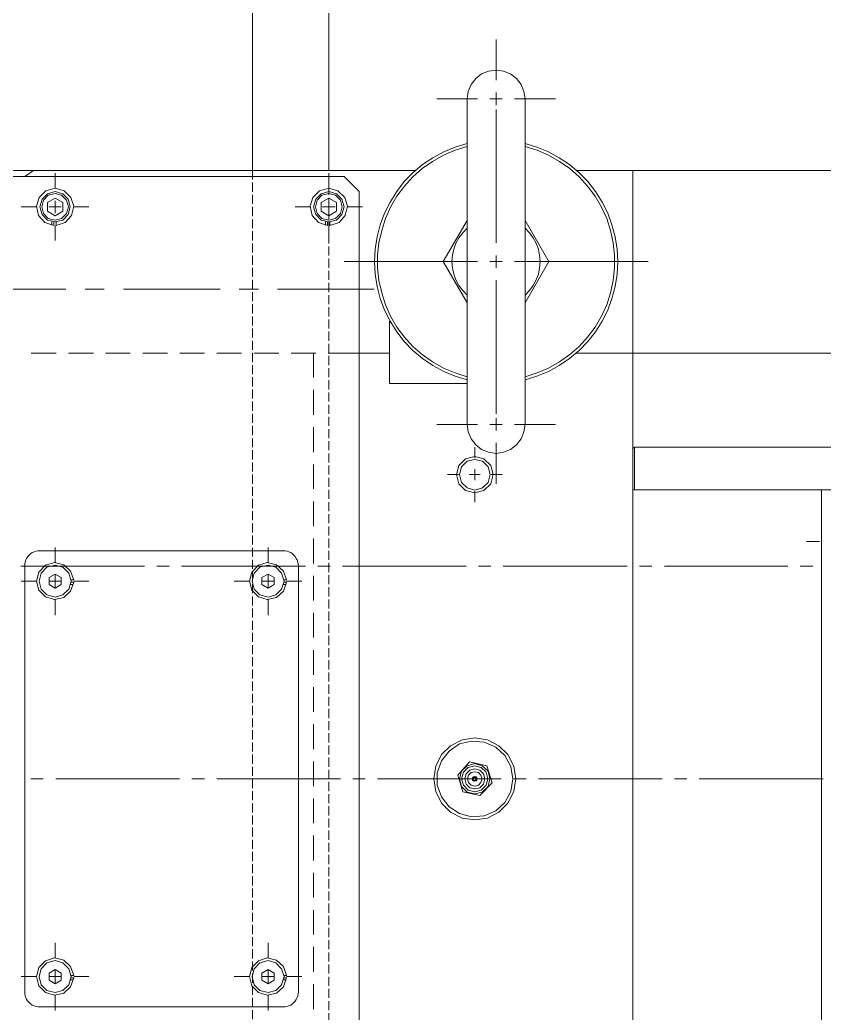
# Model space of a CAD drawing. Header units: millimetres. Extents: x 288 to 8834, y 20 to 9668.
# Drawn here: x 2400.3 to 2664.7, y 8979.8 to 9306.3 of the extents above; entities that cross this region are included whole.
import ezdxf

# ---------------------------------------------------------------- set-up
doc = ezdxf.new("R2010")
doc.units = ezdxf.units.MM
doc.linetypes.add('CENTER', pattern=[50.7, 31.8, -6.3, 6.3, -6.3])
doc.linetypes.add('DASHED', pattern=[4, 3, -1])
doc.layers.add('Layer1', color=7, linetype='Continuous')

# ---------------------------------------------------------------- blocks, each defined once
blk = doc.blocks.new('BLKF069')
at = {"layer": 'Layer1', "color": 7, "linetype": 'Continuous', "lineweight": 13}
for p, q in [((2401.85, 8986.83), (2401.85, 8986.14)), ((2401.85, 8986.14), (2402.03, 8985.53)), ((2402.03, 8985.53), (2402.2, 8984.93)), ((2402.2, 8984.93), (2402.46, 8984.33)), ((2402.46, 8984.33), (2402.89, 8983.73)), ((2402.89, 8983.73), (2403.32, 8983.29)), ((2403.32, 8983.29), (2403.75, 8982.86)), ((2403.75, 8982.86), (2404.35, 8982.43)), ((2404.35, 8982.43), (2404.95, 8982.18)), ((2404.95, 8982.18), (2405.56, 8982)), ((2405.56, 8982), (2406.16, 8981.83))]:
    blk.add_line(p, q, dxfattribs=at)
blk = doc.blocks.new('BLKF070')
at = {"layer": 'Layer1', "color": 7, "linetype": 'Continuous', "lineweight": 13}
for p, q in [((2490.81, 8983.73), (2491.15, 8984.33)), ((2491.15, 8984.33), (2491.41, 8984.93)), ((2491.41, 8984.93), (2491.67, 8985.53)), ((2491.67, 8985.53), (2491.76, 8986.14)), ((2486.85, 8981.83), (2487.45, 8981.83)), ((2487.45, 8981.83), (2488.14, 8982)), ((2488.14, 8982), (2488.74, 8982.18)), ((2488.74, 8982.18), (2489.35, 8982.43)), ((2489.35, 8982.43), (2489.86, 8982.86)), ((2489.86, 8982.86), (2490.38, 8983.29)), ((2490.38, 8983.29), (2490.81, 8983.73))]:
    blk.add_line(p, q, dxfattribs=at)
blk = doc.blocks.new('BLKF071')
at = {"layer": 'Layer1', "color": 7, "linetype": 'Continuous', "lineweight": 13}
for p, q in [((2488.14, 9131.67), (2487.45, 9131.76)), ((2488.74, 9131.41), (2488.14, 9131.67)), ((2489.35, 9131.15), (2488.74, 9131.41)), ((2489.86, 9130.81), (2489.35, 9131.15)), ((2490.38, 9130.29), (2489.86, 9130.81)), ((2490.81, 9129.86), (2490.38, 9130.29)), ((2491.15, 9129.26), (2490.81, 9129.86)), ((2491.41, 9128.74), (2491.15, 9129.26)), ((2491.67, 9128.05), (2491.41, 9128.74)), ((2491.76, 9127.45), (2491.67, 9128.05)), ((2491.84, 9126.76), (2491.76, 9127.45))]:
    blk.add_line(p, q, dxfattribs=at)
blk = doc.blocks.new('BLKF072')
at = {"layer": 'Layer1', "color": 7, "linetype": 'Continuous', "lineweight": 13}
for p, q in [((2404.35, 9131.15), (2403.75, 9130.81)), ((2404.95, 9131.41), (2404.35, 9131.15)), ((2405.56, 9131.67), (2404.95, 9131.41)), ((2406.16, 9131.76), (2405.56, 9131.67)), ((2406.85, 9131.76), (2406.16, 9131.76)), ((2402.03, 9128.05), (2401.85, 9127.45)), ((2402.2, 9128.74), (2402.03, 9128.05)), ((2402.46, 9129.26), (2402.2, 9128.74)), ((2402.89, 9129.86), (2402.46, 9129.26)), ((2403.32, 9130.29), (2402.89, 9129.86)), ((2403.75, 9130.81), (2403.32, 9130.29))]:
    blk.add_line(p, q, dxfattribs=at)
blk = doc.blocks.new('BLKF084')
at = {"layer": 'Layer1', "color": 7, "linetype": 'Continuous', "lineweight": 13}
for p, q in [((2545.66, 9069.67), (2541.87, 9067.69)), ((2549.8, 9070.27), (2545.66, 9069.67)), ((2554.02, 9069.67), (2549.8, 9070.27)), ((2557.72, 9067.69), (2554.02, 9069.67)), ((2541.87, 9067.69), (2538.86, 9064.76)), ((2560.73, 9064.76), (2557.72, 9067.69)), ((2538.86, 9064.76), (2536.97, 9060.97)), ((2562.63, 9060.97), (2560.73, 9064.76)), ((2536.97, 9060.97), (2536.36, 9056.84)), ((2563.32, 9056.84), (2562.63, 9060.97)), ((2536.36, 9056.84), (2536.97, 9052.62)), ((2536.97, 9052.62), (2538.86, 9048.83)), ((2560.73, 9048.83), (2562.63, 9052.62)), ((2538.86, 9048.83), (2541.87, 9045.9)), ((2557.72, 9045.9), (2560.73, 9048.83)), ((2541.87, 9045.9), (2545.66, 9043.92)), ((2545.66, 9043.92), (2549.8, 9043.32)), ((2549.8, 9043.32), (2554.02, 9043.92)), ((2554.02, 9043.92), (2557.72, 9045.9))]:
    blk.add_line(p, q, dxfattribs=at)
blk = doc.blocks.new('BLKF085')
at = {"layer": 'Layer1', "color": 7, "linetype": 'Continuous', "lineweight": 13}
for p, q in [((2548.76, 9069.24), (2544.8, 9068.29)), ((2552.9, 9068.89), (2548.76, 9069.24)), ((2541.36, 9065.96), (2538.86, 9062.78)), ((2544.8, 9068.29), (2541.36, 9065.96)), ((2556.69, 9067.26), (2552.9, 9068.89)), ((2559.7, 9064.5), (2556.69, 9067.26)), ((2538.86, 9062.78), (2537.48, 9058.82)), ((2561.68, 9060.88), (2559.7, 9064.5)), ((2562.28, 9056.84), (2561.68, 9060.88)), ((2537.48, 9058.82), (2537.48, 9054.77)), ((2537.48, 9054.77), (2538.86, 9050.89)), ((2559.7, 9049.09), (2561.68, 9052.7)), ((2538.86, 9050.89), (2541.36, 9047.62)), ((2541.36, 9047.62), (2544.8, 9045.38)), ((2552.9, 9044.69), (2556.69, 9046.33)), ((2556.69, 9046.33), (2559.7, 9049.09)), ((2544.8, 9045.38), (2548.76, 9044.35)), ((2548.76, 9044.35), (2552.9, 9044.69))]:
    blk.add_line(p, q, dxfattribs=at)
blk = doc.blocks.new('BLKF277')
at = {"layer": 'Layer1', "color": 7, "linetype": 'Continuous', "lineweight": 13}
for p, q in [((2547.3, 9265.66), (2543.42, 9264.46)), ((2539.64, 9262.91), (2536.02, 9260.93)), ((2543.42, 9264.46), (2539.64, 9262.91)), ((2532.66, 9258.69), (2529.47, 9256.02)), ((2536.02, 9260.93), (2532.66, 9258.69)), ((2529.47, 9256.02), (2526.63, 9253.09)), ((2526.63, 9253.09), (2524.14, 9249.82)), ((2524.14, 9249.82), (2521.98, 9246.37)), ((2521.98, 9246.37), (2520.17, 9242.76)), ((2520.17, 9242.76), (2518.71, 9238.88)), ((2518.71, 9238.88), (2517.68, 9234.92)), ((2517.68, 9234.92), (2517.07, 9230.87)), ((2517.07, 9230.87), (2516.82, 9226.83)), ((2516.82, 9226.83), (2517.07, 9222.69)), ((2517.07, 9222.69), (2517.68, 9218.64)), ((2517.68, 9218.64), (2518.71, 9214.68)), ((2518.71, 9214.68), (2520.17, 9210.89)), ((2520.17, 9210.89), (2521.98, 9207.19)), ((2521.98, 9207.19), (2524.14, 9203.75)), ((2524.14, 9203.75), (2526.63, 9200.56)), ((2526.63, 9200.56), (2529.47, 9197.55)), ((2529.47, 9197.55), (2532.66, 9194.96)), ((2532.66, 9194.96), (2536.02, 9192.64)), ((2536.02, 9192.64), (2539.64, 9190.66)), ((2539.64, 9190.66), (2543.42, 9189.11))]:
    blk.add_line(p, q, dxfattribs=at)
blk = doc.blocks.new('BLKF278')
at = {"layer": 'Layer1', "color": 7, "linetype": 'Continuous', "lineweight": 13}
for p, q in [((2574, 9262.91), (2570.21, 9264.46)), ((2577.61, 9260.93), (2574, 9262.91)), ((2580.97, 9258.69), (2577.61, 9260.93)), ((2584.16, 9256.02), (2580.97, 9258.69)), ((2587, 9253.09), (2584.16, 9256.02)), ((2589.5, 9249.82), (2587, 9253.09)), ((2591.73, 9246.37), (2589.5, 9249.82)), ((2593.54, 9242.76), (2591.73, 9246.37)), ((2594.92, 9238.88), (2593.54, 9242.76)), ((2595.95, 9234.92), (2594.92, 9238.88)), ((2596.64, 9230.87), (2595.95, 9234.92)), ((2596.82, 9226.83), (2596.64, 9230.87)), ((2596.64, 9222.69), (2596.82, 9226.83)), ((2595.95, 9218.64), (2596.64, 9222.69)), ((2594.92, 9214.68), (2595.95, 9218.64)), ((2593.54, 9210.89), (2594.92, 9214.68)), ((2591.73, 9207.19), (2593.54, 9210.89)), ((2589.5, 9203.75), (2591.73, 9207.19)), ((2587, 9200.56), (2589.5, 9203.75)), ((2584.16, 9197.55), (2587, 9200.56)), ((2580.97, 9194.96), (2584.16, 9197.55)), ((2577.61, 9192.64), (2580.97, 9194.96)), ((2570.21, 9189.11), (2574, 9190.66)), ((2574, 9190.66), (2577.61, 9192.64)), ((2566.33, 9187.9), (2570.21, 9189.11))]:
    blk.add_line(p, q, dxfattribs=at)
blk = doc.blocks.new('BLKF279')
at = {"layer": 'Layer1', "color": 7, "linetype": 'Continuous', "lineweight": 13}
for p, q in [((2539.55, 9261.79), (2535.93, 9259.72)), ((2543.34, 9263.42), (2539.55, 9261.79)), ((2547.3, 9264.63), (2543.34, 9263.42)), ((2535.93, 9259.72), (2532.57, 9257.4)), ((2532.57, 9257.4), (2529.47, 9254.64)), ((2529.47, 9254.64), (2526.72, 9251.63)), ((2526.72, 9251.63), (2524.22, 9248.27)), ((2524.22, 9248.27), (2522.15, 9244.74)), ((2522.15, 9244.74), (2520.52, 9240.95)), ((2520.52, 9240.95), (2519.23, 9236.99)), ((2519.23, 9236.99), (2518.28, 9232.94)), ((2518.28, 9232.94), (2517.85, 9228.89)), ((2517.85, 9228.89), (2517.85, 9224.76)), ((2517.85, 9224.76), (2518.28, 9220.63)), ((2518.28, 9220.63), (2519.23, 9216.58)), ((2519.23, 9216.58), (2520.52, 9212.62)), ((2520.52, 9212.62), (2522.15, 9208.91)), ((2522.15, 9208.91), (2524.22, 9205.3)), ((2524.22, 9205.3), (2526.72, 9202.02)), ((2526.72, 9202.02), (2529.47, 9198.92)), ((2529.47, 9198.92), (2532.57, 9196.26)), ((2532.57, 9196.26), (2535.93, 9193.84)), ((2535.93, 9193.84), (2539.55, 9191.78)), ((2539.55, 9191.78), (2543.34, 9190.23))]:
    blk.add_line(p, q, dxfattribs=at)
blk = doc.blocks.new('BLKF280')
at = {"layer": 'Layer1', "color": 7, "linetype": 'Continuous', "lineweight": 13}
for p, q in [((2574.08, 9261.79), (2570.29, 9263.42)), ((2577.7, 9259.72), (2574.08, 9261.79)), ((2581.06, 9257.4), (2577.7, 9259.72)), ((2584.16, 9254.64), (2581.06, 9257.4)), ((2586.91, 9251.63), (2584.16, 9254.64)), ((2589.41, 9248.27), (2586.91, 9251.63)), ((2591.48, 9244.74), (2589.41, 9248.27)), ((2593.2, 9240.95), (2591.48, 9244.74)), ((2594.49, 9236.99), (2593.2, 9240.95)), ((2595.35, 9232.94), (2594.49, 9236.99)), ((2595.78, 9228.89), (2595.35, 9232.94)), ((2595.78, 9224.76), (2595.78, 9228.89)), ((2595.35, 9220.63), (2595.78, 9224.76)), ((2594.49, 9216.58), (2595.35, 9220.63)), ((2593.2, 9212.62), (2594.49, 9216.58)), ((2591.48, 9208.91), (2593.2, 9212.62)), ((2589.41, 9205.3), (2591.48, 9208.91)), ((2586.91, 9202.02), (2589.41, 9205.3)), ((2584.16, 9198.92), (2586.91, 9202.02)), ((2577.7, 9193.84), (2581.06, 9196.26)), ((2581.06, 9196.26), (2584.16, 9198.92)), ((2574.08, 9191.78), (2577.7, 9193.84)), ((2566.33, 9188.94), (2570.29, 9190.23)), ((2570.29, 9190.23), (2574.08, 9191.78))]:
    blk.add_line(p, q, dxfattribs=at)
blk = doc.blocks.new('BLKF281')
at = {"layer": 'Layer1', "color": 7, "linetype": 'Continuous', "lineweight": 13}
for p, q in [((2569, 9234.66), (2567.8, 9236.3)), ((2570.03, 9232.85), (2569, 9234.66)), ((2570.72, 9230.87), (2570.03, 9232.85)), ((2571.15, 9228.89), (2570.72, 9230.87)), ((2571.33, 9226.83), (2571.15, 9228.89)), ((2571.15, 9224.76), (2571.33, 9226.83)), ((2570.03, 9220.8), (2570.72, 9222.69)), ((2570.72, 9222.69), (2571.15, 9224.76)), ((2569, 9218.99), (2570.03, 9220.8)), ((2566.33, 9215.8), (2567.8, 9217.27)), ((2567.8, 9217.27), (2569, 9218.99))]:
    blk.add_line(p, q, dxfattribs=at)
blk = doc.blocks.new('BLKF282')
at = {"layer": 'Layer1', "color": 7, "linetype": 'Continuous', "lineweight": 13}
for p, q in [((2545.84, 9236.3), (2544.63, 9234.66)), ((2547.3, 9237.76), (2545.84, 9236.3)), ((2543.6, 9232.85), (2542.91, 9230.87)), ((2544.63, 9234.66), (2543.6, 9232.85)), ((2542.48, 9228.89), (2542.31, 9226.83)), ((2542.91, 9230.87), (2542.48, 9228.89)), ((2542.31, 9226.83), (2542.48, 9224.76)), ((2542.48, 9224.76), (2542.91, 9222.69)), ((2542.91, 9222.69), (2543.6, 9220.8)), ((2543.6, 9220.8), (2544.63, 9218.99)), ((2544.63, 9218.99), (2545.84, 9217.27))]:
    blk.add_line(p, q, dxfattribs=at)
blk = doc.blocks.new('BLKF283')
at = {"layer": 'Layer1', "color": 7, "linetype": 'Continuous', "lineweight": 13}
for p, q in [((2547.3, 9173.26), (2547.64, 9170.85)), ((2547.64, 9170.85), (2548.59, 9168.53)), ((2565.04, 9168.53), (2565.99, 9170.85)), ((2548.59, 9168.53), (2550.14, 9166.55)), ((2563.58, 9166.55), (2565.04, 9168.53)), ((2550.14, 9166.55), (2552.04, 9165.08)), ((2552.04, 9165.08), (2554.36, 9164.13)), ((2554.36, 9164.13), (2556.86, 9163.79)), ((2556.86, 9163.79), (2559.27, 9164.13)), ((2559.27, 9164.13), (2561.59, 9165.08)), ((2561.59, 9165.08), (2563.58, 9166.55))]:
    blk.add_line(p, q, dxfattribs=at)
blk = doc.blocks.new('BLKF284')
at = {"layer": 'Layer1', "color": 7, "linetype": 'Continuous', "lineweight": 13}
for p, q in [((2552.04, 9288.48), (2550.14, 9287.02)), ((2554.36, 9289.43), (2552.04, 9288.48)), ((2556.86, 9289.78), (2554.36, 9289.43)), ((2559.27, 9289.43), (2556.86, 9289.78)), ((2561.59, 9288.48), (2559.27, 9289.43)), ((2563.58, 9287.02), (2561.59, 9288.48)), ((2548.59, 9285.04), (2547.64, 9282.71)), ((2550.14, 9287.02), (2548.59, 9285.04)), ((2565.04, 9285.04), (2563.58, 9287.02)), ((2565.99, 9282.71), (2565.04, 9285.04)), ((2566.33, 9280.3), (2565.99, 9282.71))]:
    blk.add_line(p, q, dxfattribs=at)
blk = doc.blocks.new('BLKF399')
at = {"layer": 'Layer1', "color": 7, "linetype": 'Continuous', "lineweight": 13}
for p, q in [((2407.28, 9124.44), (2406.59, 9121.77)), ((2409.17, 9126.33), (2407.28, 9124.44)), ((2411.84, 9127.02), (2409.17, 9126.33)), ((2414.43, 9126.33), (2411.84, 9127.02)), ((2416.41, 9124.44), (2414.43, 9126.33)), ((2417.1, 9121.77), (2416.41, 9124.44)), ((2406.59, 9121.77), (2407.28, 9119.18)), ((2407.28, 9119.18), (2409.17, 9117.29)), ((2414.43, 9117.29), (2416.41, 9119.18)), ((2409.17, 9117.29), (2411.84, 9116.51)), ((2411.84, 9116.51), (2414.43, 9117.29))]:
    blk.add_line(p, q, dxfattribs=at)
blk = doc.blocks.new('BLKF400')
at = {"layer": 'Layer1', "color": 7, "linetype": 'Continuous', "lineweight": 13}
for p, q in [((2477.29, 9124.44), (2476.6, 9121.77)), ((2479.18, 9126.33), (2477.29, 9124.44)), ((2481.85, 9127.02), (2479.18, 9126.33)), ((2484.44, 9126.33), (2481.85, 9127.02)), ((2486.33, 9124.44), (2484.44, 9126.33)), ((2487.11, 9121.77), (2486.33, 9124.44)), ((2476.6, 9121.77), (2477.29, 9119.18)), ((2477.29, 9119.18), (2479.18, 9117.29)), ((2484.44, 9117.29), (2486.33, 9119.18)), ((2479.18, 9117.29), (2481.85, 9116.51)), ((2481.85, 9116.51), (2484.44, 9117.29))]:
    blk.add_line(p, q, dxfattribs=at)
blk = doc.blocks.new('BLKF401')
at = {"layer": 'Layer1', "color": 7, "linetype": 'Continuous', "lineweight": 13}
for p, q in [((2407.28, 8994.4), (2406.59, 8991.82)), ((2409.17, 8996.38), (2407.28, 8994.4)), ((2411.84, 8997.07), (2409.17, 8996.38)), ((2414.43, 8996.38), (2411.84, 8997.07)), ((2416.41, 8994.4), (2414.43, 8996.38)), ((2417.1, 8991.82), (2416.41, 8994.4)), ((2406.59, 8991.82), (2407.28, 8989.15)), ((2407.28, 8989.15), (2409.17, 8987.26)), ((2414.43, 8987.26), (2416.41, 8989.15)), ((2409.17, 8987.26), (2411.84, 8986.57)), ((2411.84, 8986.57), (2414.43, 8987.26))]:
    blk.add_line(p, q, dxfattribs=at)
blk = doc.blocks.new('BLKF402')
at = {"layer": 'Layer1', "color": 7, "linetype": 'Continuous', "lineweight": 13}
for p, q in [((2477.29, 8994.4), (2476.6, 8991.82)), ((2479.18, 8996.38), (2477.29, 8994.4)), ((2481.85, 8997.07), (2479.18, 8996.38)), ((2484.44, 8996.38), (2481.85, 8997.07)), ((2486.33, 8994.4), (2484.44, 8996.38)), ((2487.11, 8991.82), (2486.33, 8994.4)), ((2476.6, 8991.82), (2477.29, 8989.15)), ((2477.29, 8989.15), (2479.18, 8987.26)), ((2484.44, 8987.26), (2486.33, 8989.15)), ((2479.18, 8987.26), (2481.85, 8986.57)), ((2481.85, 8986.57), (2484.44, 8987.26))]:
    blk.add_line(p, q, dxfattribs=at)
blk = doc.blocks.new('BLKF475')
at = {"layer": 'Layer1', "color": 7, "linetype": 'Continuous', "lineweight": 13}
for p, q in [((2549.37, 9057.01), (2549.28, 9056.84)), ((2549.28, 9056.84), (2549.37, 9056.58)), ((2549.54, 9057.27), (2549.37, 9057.01)), ((2549.37, 9056.58), (2549.54, 9056.41)), ((2550.06, 9057.27), (2549.54, 9057.27)), ((2549.54, 9056.41), (2549.8, 9056.32)), ((2549.8, 9056.32), (2550.06, 9056.41)), ((2550.23, 9057.01), (2550.06, 9057.27)), ((2550.06, 9056.41), (2550.23, 9056.58)), ((2550.31, 9056.84), (2550.23, 9057.01))]:
    blk.add_line(p, q, dxfattribs=at)
blk = doc.blocks.new('BLKF476')
at = {"layer": 'Layer1', "color": 7, "linetype": 'Continuous', "lineweight": 13}
for p, q in [((2549.11, 9057.18), (2549.02, 9056.84)), ((2549.02, 9056.84), (2549.11, 9056.41)), ((2549.45, 9057.44), (2549.11, 9057.18)), ((2549.11, 9056.41), (2549.45, 9056.15)), ((2549.8, 9057.61), (2549.45, 9057.44)), ((2549.45, 9056.15), (2549.8, 9056.06)), ((2550.23, 9057.44), (2549.8, 9057.61)), ((2549.8, 9056.06), (2550.23, 9056.15)), ((2550.49, 9057.18), (2550.23, 9057.44)), ((2550.23, 9056.15), (2550.49, 9056.41)), ((2550.57, 9056.84), (2550.49, 9057.18))]:
    blk.add_line(p, q, dxfattribs=at)
blk = doc.blocks.new('BLKF477')
at = {"layer": 'Layer1', "color": 7, "linetype": 'Continuous', "lineweight": 13}
for p, q in [((2549.8, 9059.16), (2548.59, 9058.9)), ((2551, 9058.9), (2549.8, 9059.16)), ((2547.73, 9058.04), (2547.39, 9056.84)), ((2547.39, 9056.84), (2547.73, 9055.63)), ((2548.59, 9058.9), (2547.73, 9058.04)), ((2551.86, 9058.04), (2551, 9058.9)), ((2552.21, 9056.84), (2551.86, 9058.04)), ((2547.73, 9055.63), (2548.59, 9054.68)), ((2548.59, 9054.68), (2549.8, 9054.43)), ((2549.8, 9054.43), (2551, 9054.68)), ((2551, 9054.68), (2551.86, 9055.63))]:
    blk.add_line(p, q, dxfattribs=at)
blk = doc.blocks.new('BLKF478')
at = {"layer": 'Layer1', "color": 7, "linetype": 'Continuous', "lineweight": 13}
for p, q in [((2548.16, 9059.68), (2546.96, 9058.47)), ((2549.8, 9060.11), (2548.16, 9059.68)), ((2551.43, 9059.68), (2549.8, 9060.11)), ((2552.64, 9058.47), (2551.43, 9059.68)), ((2546.96, 9058.47), (2546.52, 9056.84)), ((2546.52, 9056.84), (2546.96, 9055.11)), ((2553.16, 9056.84), (2552.64, 9058.47)), ((2546.96, 9055.11), (2548.16, 9053.91)), ((2548.16, 9053.91), (2549.8, 9053.48)), ((2549.8, 9053.48), (2551.43, 9053.91)), ((2551.43, 9053.91), (2552.64, 9055.11))]:
    blk.add_line(p, q, dxfattribs=at)
blk = doc.blocks.new('BLKF479')
at = {"layer": 'Layer1', "color": 7, "linetype": 'Continuous', "lineweight": 13}
for p, q in [((2547.64, 9060.54), (2546.09, 9058.99)), ((2549.8, 9061.14), (2547.64, 9060.54)), ((2551.95, 9060.54), (2549.8, 9061.14)), ((2553.59, 9058.99), (2551.95, 9060.54)), ((2546.09, 9058.99), (2545.49, 9056.84)), ((2545.49, 9056.84), (2546.09, 9054.68)), ((2554.1, 9056.84), (2553.59, 9058.99)), ((2546.09, 9054.68), (2547.64, 9053.05)), ((2547.64, 9053.05), (2549.8, 9052.53)), ((2549.8, 9052.53), (2551.95, 9053.05)), ((2551.95, 9053.05), (2553.59, 9054.68))]:
    blk.add_line(p, q, dxfattribs=at)
blk = doc.blocks.new('BLKF480')
at = {"layer": 'Layer1', "color": 7, "linetype": 'Continuous', "lineweight": 13}
for p, q in [((2545.49, 9059.33), (2544.8, 9056.84)), ((2547.3, 9061.14), (2545.49, 9059.33)), ((2549.8, 9061.83), (2547.3, 9061.14)), ((2552.29, 9061.14), (2549.8, 9061.83)), ((2554.19, 9059.33), (2552.29, 9061.14)), ((2554.79, 9056.84), (2554.19, 9059.33)), ((2544.8, 9056.84), (2545.49, 9054.34)), ((2545.49, 9054.34), (2547.3, 9052.44)), ((2552.29, 9052.44), (2554.19, 9054.34)), ((2547.3, 9052.44), (2549.8, 9051.84)), ((2549.8, 9051.84), (2552.29, 9052.44))]:
    blk.add_line(p, q, dxfattribs=at)
blk = doc.blocks.new('BLKF508')
at = {"layer": 'Layer1', "color": 7, "linetype": 'Continuous', "lineweight": 13}
for p, q in [((2409.6, 9248.61), (2408.05, 9246.98)), ((2411.84, 9249.22), (2409.6, 9248.61)), ((2414, 9248.61), (2411.84, 9249.22)), ((2415.63, 9246.98), (2414, 9248.61)), ((2408.05, 9246.98), (2407.45, 9244.82)), ((2416.23, 9244.82), (2415.63, 9246.98)), ((2407.45, 9244.82), (2408.05, 9242.58)), ((2408.05, 9242.58), (2409.6, 9240.95)), ((2414, 9240.95), (2415.63, 9242.58)), ((2409.6, 9240.95), (2411.84, 9240.43)), ((2411.84, 9240.43), (2414, 9240.95))]:
    blk.add_line(p, q, dxfattribs=at)
blk = doc.blocks.new('BLKF509')
at = {"layer": 'Layer1', "color": 7, "linetype": 'Continuous', "lineweight": 13}
for p, q in [((2409.35, 9249.13), (2407.54, 9247.32)), ((2411.84, 9249.82), (2409.35, 9249.13)), ((2414.34, 9249.13), (2411.84, 9249.82)), ((2416.15, 9247.32), (2414.34, 9249.13)), ((2407.54, 9247.32), (2406.85, 9244.82)), ((2416.84, 9244.82), (2416.15, 9247.32)), ((2406.85, 9244.82), (2407.54, 9242.33)), ((2407.54, 9242.33), (2409.35, 9240.43)), ((2414.34, 9240.43), (2416.15, 9242.33)), ((2409.35, 9240.43), (2411.84, 9239.83)), ((2411.84, 9239.83), (2414.34, 9240.43))]:
    blk.add_line(p, q, dxfattribs=at)
blk = doc.blocks.new('BLKF510')
at = {"layer": 'Layer1', "color": 7, "linetype": 'Continuous', "lineweight": 13}
for p, q in [((2499.33, 9249.13), (2497.53, 9247.32)), ((2501.83, 9249.82), (2499.33, 9249.13)), ((2504.33, 9249.13), (2501.83, 9249.82)), ((2506.14, 9247.32), (2504.33, 9249.13)), ((2497.53, 9247.32), (2496.84, 9244.82)), ((2506.83, 9244.82), (2506.14, 9247.32)), ((2496.84, 9244.82), (2497.53, 9242.33)), ((2497.53, 9242.33), (2499.33, 9240.43)), ((2504.33, 9240.43), (2506.14, 9242.33)), ((2499.33, 9240.43), (2501.83, 9239.83)), ((2501.83, 9239.83), (2504.33, 9240.43))]:
    blk.add_line(p, q, dxfattribs=at)
blk = doc.blocks.new('BLKF511')
at = {"layer": 'Layer1', "color": 7, "linetype": 'Continuous', "lineweight": 13}
for p, q in [((2499.59, 9248.61), (2498.04, 9246.98)), ((2501.83, 9249.22), (2499.59, 9248.61)), ((2503.98, 9248.61), (2501.83, 9249.22)), ((2505.62, 9246.98), (2503.98, 9248.61)), ((2498.04, 9246.98), (2497.44, 9244.82)), ((2506.22, 9244.82), (2505.62, 9246.98)), ((2497.44, 9244.82), (2498.04, 9242.58)), ((2498.04, 9242.58), (2499.59, 9240.95)), ((2503.98, 9240.95), (2505.62, 9242.58)), ((2499.59, 9240.95), (2501.83, 9240.43)), ((2501.83, 9240.43), (2503.98, 9240.95))]:
    blk.add_line(p, q, dxfattribs=at)
blk = doc.blocks.new('BLKF646')
at = {"layer": 'Layer1', "color": 7, "linetype": 'Continuous', "lineweight": 13}
for p, q in [((2408.83, 9250.08), (2406.59, 9247.92)), ((2411.84, 9250.94), (2408.83, 9250.08)), ((2414.86, 9250.08), (2411.84, 9250.94)), ((2417.01, 9247.92), (2414.86, 9250.08)), ((2406.59, 9247.92), (2405.73, 9245)), ((2417.96, 9245), (2417.01, 9247.92)), ((2405.73, 9245), (2406.42, 9241.98)), ((2406.42, 9241.98), (2408.48, 9239.66)), ((2415.11, 9239.66), (2417.27, 9241.98)), ((2417.27, 9241.98), (2417.96, 9245)), ((2412.19, 9238.71), (2415.11, 9239.66))]:
    blk.add_line(p, q, dxfattribs=at)
blk = doc.blocks.new('BLKF647')
at = {"layer": 'Layer1', "color": 7, "linetype": 'Continuous', "lineweight": 13}
for p, q in [((2496.58, 9247.92), (2498.82, 9250.08)), ((2498.82, 9250.08), (2501.83, 9250.94)), ((2501.83, 9250.94), (2504.85, 9250.08)), ((2504.85, 9250.08), (2507.08, 9247.92)), ((2495.72, 9245), (2496.58, 9247.92)), ((2507.08, 9247.92), (2507.95, 9245)), ((2496.41, 9241.98), (2495.72, 9245)), ((2498.47, 9239.66), (2496.41, 9241.98)), ((2507.26, 9241.98), (2505.19, 9239.66)), ((2507.95, 9245), (2507.26, 9241.98)), ((2501.4, 9238.71), (2498.47, 9239.66))]:
    blk.add_line(p, q, dxfattribs=at)
blk = doc.blocks.new('BLKF667')
at = {"layer": 'Layer1', "color": 7, "linetype": 'Continuous', "lineweight": 13}
for p, q in [((2408.66, 9127.02), (2411.67, 9127.88)), ((2411.67, 9127.88), (2414.68, 9127.19)), ((2405.73, 9121.77), (2406.5, 9124.78)), ((2406.5, 9124.78), (2408.66, 9127.02)), ((2414.68, 9127.19), (2416.92, 9125.12)), ((2406.5, 9118.84), (2405.73, 9121.77)), ((2417.96, 9121.42), (2416.92, 9118.49)), ((2408.66, 9116.6), (2406.5, 9118.84)), ((2416.92, 9118.49), (2414.68, 9116.43)), ((2411.67, 9115.74), (2408.66, 9116.6)), ((2414.68, 9116.43), (2411.67, 9115.74))]:
    blk.add_line(p, q, dxfattribs=at)
blk = doc.blocks.new('BLKF668')
at = {"layer": 'Layer1', "color": 7, "linetype": 'Continuous', "lineweight": 13}
for p, q in [((2478.67, 9127.02), (2481.59, 9127.88)), ((2481.59, 9127.88), (2484.61, 9127.19)), ((2475.74, 9121.77), (2476.51, 9124.78)), ((2476.51, 9124.78), (2478.67, 9127.02)), ((2484.61, 9127.19), (2486.93, 9125.12)), ((2476.51, 9118.84), (2475.74, 9121.77)), ((2487.88, 9121.42), (2486.93, 9118.49)), ((2478.67, 9116.6), (2476.51, 9118.84)), ((2486.93, 9118.49), (2484.61, 9116.43)), ((2481.59, 9115.74), (2478.67, 9116.6)), ((2484.61, 9116.43), (2481.59, 9115.74))]:
    blk.add_line(p, q, dxfattribs=at)
blk = doc.blocks.new('BLKF669')
at = {"layer": 'Layer1', "color": 7, "linetype": 'Continuous', "lineweight": 13}
for p, q in [((2408.66, 8996.99), (2411.67, 8997.93)), ((2411.67, 8997.93), (2414.68, 8997.25)), ((2414.68, 8997.25), (2416.92, 8995.09)), ((2405.73, 8991.82), (2406.5, 8994.83)), ((2406.5, 8994.83), (2408.66, 8996.99)), ((2406.5, 8988.81), (2405.73, 8991.82)), ((2417.96, 8991.39), (2416.92, 8988.46)), ((2408.66, 8986.57), (2406.5, 8988.81)), ((2416.92, 8988.46), (2414.68, 8986.39)), ((2411.67, 8985.71), (2408.66, 8986.57)), ((2414.68, 8986.39), (2411.67, 8985.71))]:
    blk.add_line(p, q, dxfattribs=at)
blk = doc.blocks.new('BLKF670')
at = {"layer": 'Layer1', "color": 7, "linetype": 'Continuous', "lineweight": 13}
for p, q in [((2478.67, 8996.99), (2481.59, 8997.93)), ((2481.59, 8997.93), (2484.61, 8997.25)), ((2484.61, 8997.25), (2486.93, 8995.09)), ((2475.74, 8991.82), (2476.51, 8994.83)), ((2476.51, 8994.83), (2478.67, 8996.99)), ((2476.51, 8988.81), (2475.74, 8991.82)), ((2487.88, 8991.39), (2486.93, 8988.46)), ((2478.67, 8986.57), (2476.51, 8988.81)), ((2486.93, 8988.46), (2484.61, 8986.39)), ((2481.59, 8985.71), (2478.67, 8986.57)), ((2484.61, 8986.39), (2481.59, 8985.71))]:
    blk.add_line(p, q, dxfattribs=at)
blk = doc.blocks.new('BLKF701')
at = {"layer": 'Layer1', "color": 7, "linetype": 'Continuous', "lineweight": 13}
for p, q in [((2546.78, 9161.98), (2544.63, 9159.83)), ((2549.8, 9162.76), (2546.78, 9161.98)), ((2552.81, 9161.98), (2549.8, 9162.76)), ((2555.05, 9159.83), (2552.81, 9161.98)), ((2544.63, 9159.83), (2543.86, 9156.81)), ((2555.83, 9156.81), (2555.05, 9159.83)), ((2543.86, 9156.81), (2544.63, 9153.8)), ((2544.63, 9153.8), (2546.78, 9151.56)), ((2546.78, 9151.56), (2549.8, 9150.79)), ((2549.8, 9150.79), (2552.81, 9151.56)), ((2552.81, 9151.56), (2555.05, 9153.8))]:
    blk.add_line(p, q, dxfattribs=at)
blk = doc.blocks.new('BLKF702')
at = {"layer": 'Layer1', "color": 7, "linetype": 'Continuous', "lineweight": 13}
for p, q in [((2547.3, 9161.21), (2545.49, 9159.31)), ((2549.8, 9161.81), (2547.3, 9161.21)), ((2552.38, 9161.21), (2549.8, 9161.81)), ((2554.19, 9159.31), (2552.38, 9161.21)), ((2545.49, 9159.31), (2544.8, 9156.81)), ((2554.88, 9156.81), (2554.19, 9159.31)), ((2544.8, 9156.81), (2545.49, 9154.23)), ((2545.49, 9154.23), (2547.3, 9152.42)), ((2552.38, 9152.42), (2554.19, 9154.23)), ((2547.3, 9152.42), (2549.8, 9151.73)), ((2549.8, 9151.73), (2552.38, 9152.42))]:
    blk.add_line(p, q, dxfattribs=at)
blk = doc.blocks.new('BLKF026')
at = {"layer": 'Layer1', "color": 7, "linetype": 'Continuous', "lineweight": 13}
for p, q in [((2556.86, 9286.42), (2556.86, 9299.76)), ((2547.64, 9282.71), (2547.3, 9280.3)), ((2556.86, 9278.24), (2556.86, 9282.37)), ((2537.31, 9280.3), (2550.74, 9280.3)), ((2547.3, 9280.3), (2547.3, 9173.26)), ((2554.79, 9280.3), (2558.84, 9280.3)), ((2562.89, 9280.3), (2576.32, 9280.3)), ((2566.33, 9280.3), (2566.33, 9173.26)), ((2556.86, 9232.94), (2556.86, 9276.77)), ((2556.86, 9260.75), (2556.86, 9274.19)), ((2570.21, 9264.46), (2566.33, 9265.66)), ((2570.29, 9263.42), (2566.33, 9264.63)), ((2393.84, 9256.79), (2530.34, 9256.79)), ((2404.69, 9256.79), (2401.85, 9254.81)), ((2411.84, 9250.94), (2411.84, 9255.93)), ((2501.83, 9250.94), (2501.83, 9255.93)), ((2771.8, 9256.79), (2583.3, 9256.79)), ((2601.81, 9196.77), (2601.81, 9256.79)), ((2388.59, 9254.81), (2506.83, 9254.81)), ((2511.82, 9249.82), (2506.83, 9254.81)), ((2511.82, 9249.82), (2511.82, 8863.77)), ((2411.84, 9247.67), (2409.35, 9246.2)), ((2409.35, 9246.2), (2409.35, 9243.36)), ((2414.34, 9246.2), (2411.84, 9247.67)), ((2411.84, 9242.76), (2411.84, 9246.8)), ((2414.34, 9243.36), (2414.34, 9246.2)), ((2501.83, 9247.67), (2499.33, 9246.2)), ((2499.33, 9246.2), (2499.33, 9243.36)), ((2504.33, 9246.2), (2501.83, 9247.67)), ((2501.83, 9242.76), (2501.83, 9246.8)), ((2504.33, 9243.36), (2504.33, 9246.2)), ((2400.73, 9244.82), (2405.73, 9244.82)), ((2409.35, 9243.36), (2411.84, 9241.9)), ((2409.78, 9244.82), (2413.82, 9244.82)), ((2411.84, 9241.9), (2414.34, 9243.36)), ((2415.63, 9242.58), (2416.23, 9244.82)), ((2416.15, 9242.33), (2416.84, 9244.82)), ((2417.96, 9244.82), (2422.95, 9244.82)), ((2490.72, 9244.82), (2495.72, 9244.82)), ((2499.33, 9243.36), (2501.83, 9241.9)), ((2499.76, 9244.82), (2503.9, 9244.82)), ((2501.83, 9241.9), (2504.33, 9243.36)), ((2505.62, 9242.58), (2506.22, 9244.82)), ((2506.14, 9242.33), (2506.83, 9244.82)), ((2507.95, 9244.82), (2512.94, 9244.82)), ((2408.48, 9239.66), (2411.41, 9238.71)), ((2410.72, 9238.8), (2410.72, 9239.91)), ((2411.41, 9238.71), (2411.41, 9239.83)), ((2411.84, 9233.71), (2411.84, 9238.71)), ((2412.19, 9238.71), (2412.19, 9239.83)), ((2500.71, 9238.8), (2500.71, 9239.91)), ((2501.4, 9238.71), (2501.4, 9239.83)), ((2501.83, 9233.71), (2501.83, 9238.71)), ((2502.18, 9238.71), (2502.18, 9239.83)), ((2505.19, 9239.66), (2502.18, 9238.71)), ((2547.3, 9240.35), (2539.46, 9226.83)), ((2574.17, 9226.83), (2566.33, 9240.35)), ((2567.8, 9236.3), (2566.33, 9237.76)), ((2550.74, 9226.83), (2506.83, 9226.83)), ((2539.46, 9226.83), (2547.3, 9213.22)), ((2554.79, 9226.83), (2558.84, 9226.83)), ((2556.86, 9224.76), (2556.86, 9228.81)), ((2562.89, 9226.83), (2606.8, 9226.83)), ((2566.33, 9213.22), (2574.17, 9226.83)), ((2556.86, 9220.71), (2556.86, 9176.79)), ((2545.84, 9217.27), (2547.3, 9215.8)), ((2521.81, 9207.28), (2521.9, 9207.28)), ((2521.81, 9207.28), (2521.81, 9196.77)), ((2521.81, 9206.76), (2522.15, 9206.76)), ((2521.81, 9186.78), (2521.81, 9206.76)), ((2404.01, 9196.77), (2412.19, 9196.77)), ((2416.23, 9196.77), (2424.42, 9196.77)), ((2428.46, 9196.77), (2436.56, 9196.77)), ((2440.69, 9196.77), (2448.79, 9196.77)), ((2452.83, 9196.77), (2461.01, 9196.77)), ((2465.06, 9196.77), (2473.16, 9196.77)), ((2477.29, 9196.77), (2485.38, 9196.77)), ((2489.43, 9196.77), (2497.61, 9196.77)), ((2496.84, 9196.77), (2496.84, 9188.68)), ((2501.66, 9196.77), (2511.82, 9196.77)), ((2511.82, 9196.77), (2521.81, 9196.77)), ((2521.81, 9196.77), (2511.82, 9196.77)), ((2521.81, 9186.78), (2521.81, 9196.77)), ((2583.3, 9196.77), (2601.81, 9196.77)), ((2761.81, 9196.77), (2583.3, 9196.77)), ((2601.81, 9196.77), (2601.81, 8916.81)), ((2543.34, 9190.23), (2547.3, 9188.94)), ((2556.86, 9179.38), (2556.86, 9192.81)), ((2547.3, 9186.78), (2521.81, 9186.78)), ((2521.81, 9186.78), (2547.3, 9186.78)), ((2543.42, 9189.11), (2547.3, 9187.9)), ((2496.84, 9184.63), (2496.84, 9176.45)), ((2556.86, 9171.28), (2556.86, 9175.33)), ((2496.84, 9172.4), (2496.84, 9164.22)), ((2537.31, 9173.26), (2550.74, 9173.26)), ((2554.79, 9173.26), (2558.84, 9173.26)), ((2562.89, 9173.26), (2576.32, 9173.26)), ((2565.99, 9170.85), (2566.33, 9173.26)), ((2556.86, 9153.8), (2556.86, 9167.23)), ((2549.8, 9165.77), (2549.8, 9162.24)), ((2602.33, 9165.77), (2601.81, 9165.34)), ((2602.33, 9165.77), (2602.33, 9151.82)), ((2696.28, 9165.77), (2602.33, 9165.77)), ((2496.84, 9160.17), (2496.84, 9152.08)), ((2549.8, 9158.62), (2549.8, 9155.01)), ((2540.84, 9156.81), (2544.46, 9156.81)), ((2547.99, 9156.81), (2551.61, 9156.81)), ((2554.19, 9154.23), (2554.88, 9156.81)), ((2555.05, 9153.8), (2555.83, 9156.81)), ((2555.22, 9156.81), (2558.84, 9156.81)), ((2549.8, 9151.39), (2549.8, 9147.77)), ((2663.81, 9151.82), (2601.81, 9151.82)), ((2663.81, 8961.77), (2663.81, 9151.82)), ((2668.29, 9151.82), (2663.81, 9151.82)), ((2663.81, 9151.82), (2663.81, 8961.77)), ((2496.84, 9147.95), (2496.84, 9139.85)), ((2496.84, 9135.8), (2496.84, 9127.62)), ((2663.12, 9134.77), (2658.82, 9134.77)), ((2406.85, 9131.76), (2486.85, 9131.76)), ((2411.84, 9127.88), (2411.84, 9132.88)), ((2481.85, 9127.88), (2481.85, 9132.88)), ((2487.45, 9131.76), (2486.85, 9131.76)), ((2441.21, 9126.76), (2400.56, 9126.76)), ((2401.85, 9127.45), (2401.85, 9126.76)), ((2401.85, 8986.83), (2401.85, 9126.76)), ((2416.92, 9125.12), (2417.96, 9122.2)), ((2449.39, 9126.76), (2445.34, 9126.76)), ((2494.17, 9126.76), (2453.44, 9126.76)), ((2486.93, 9125.12), (2487.88, 9122.2)), ((2491.84, 9126.76), (2491.84, 8986.83)), ((2502.26, 9126.76), (2498.21, 9126.76)), ((2547.04, 9126.76), (2506.31, 9126.76)), ((2555.14, 9126.76), (2551.09, 9126.76)), ((2599.92, 9126.76), (2559.18, 9126.76)), ((2608.01, 9126.76), (2603.96, 9126.76)), ((2652.79, 9126.76), (2612.14, 9126.76)), ((2660.97, 9126.76), (2656.84, 9126.76)), ((2400.73, 9121.77), (2405.73, 9121.77)), ((2409.78, 9121.77), (2413.82, 9121.77)), ((2409.86, 9122.97), (2411.84, 9124.09)), ((2409.86, 9122.97), (2409.86, 9120.65)), ((2413.82, 9122.97), (2411.84, 9124.09)), ((2411.84, 9119.79), (2411.84, 9123.83)), ((2413.82, 9120.65), (2413.82, 9122.97)), ((2416.41, 9119.18), (2417.1, 9121.77)), ((2417.96, 9122.2), (2417.1, 9122.2)), ((2417.96, 9121.42), (2417.1, 9121.42)), ((2417.96, 9121.77), (2422.95, 9121.77)), ((2470.74, 9121.77), (2475.74, 9121.77)), ((2479.79, 9122.97), (2481.85, 9124.09)), ((2479.79, 9122.97), (2479.79, 9120.65)), ((2479.79, 9121.77), (2483.83, 9121.77)), ((2483.83, 9122.97), (2481.85, 9124.09)), ((2481.85, 9119.79), (2481.85, 9123.83)), ((2483.83, 9120.65), (2483.83, 9122.97)), ((2486.33, 9119.18), (2487.11, 9121.77)), ((2487.88, 9122.2), (2487.02, 9122.2)), ((2487.88, 9121.42), (2487.02, 9121.42)), ((2487.97, 9121.77), (2492.96, 9121.77)), ((2496.84, 9123.57), (2496.84, 9115.39)), ((2409.86, 9120.65), (2411.84, 9119.53)), ((2411.84, 9119.53), (2413.82, 9120.65)), ((2417.78, 9120.65), (2416.92, 9120.65)), ((2479.79, 9120.65), (2481.85, 9119.53)), ((2481.85, 9119.53), (2483.83, 9120.65)), ((2487.8, 9120.65), (2486.93, 9120.65)), ((2411.84, 9110.66), (2411.84, 9115.74)), ((2481.85, 9110.66), (2481.85, 9115.74)), ((2496.84, 9111.35), (2496.84, 9103.25)), ((2496.84, 9099.12), (2496.84, 9091.02)), ((2496.84, 9086.98), (2496.84, 9078.8)), ((2496.84, 9074.75), (2496.84, 9066.57)), ((2496.84, 9062.52), (2496.84, 9054.43)), ((2548.07, 9062.35), (2544.2, 9058.04)), ((2548.07, 9062.35), (2553.76, 9061.06)), ((2553.76, 9061.06), (2555.48, 9055.54)), ((2407.97, 9056.84), (2403.92, 9056.84)), ((2452.75, 9056.84), (2412.1, 9056.84)), ((2460.93, 9056.84), (2456.79, 9056.84)), ((2505.62, 9056.84), (2464.97, 9056.84)), ((2513.8, 9056.84), (2509.75, 9056.84)), ((2558.49, 9056.84), (2517.85, 9056.84)), ((2545.92, 9052.53), (2544.2, 9058.04)), ((2550.23, 9056.58), (2550.31, 9056.84)), ((2550.49, 9056.41), (2550.57, 9056.84)), ((2551.86, 9055.63), (2552.21, 9056.84)), ((2552.64, 9055.11), (2553.16, 9056.84)), ((2553.59, 9054.68), (2554.1, 9056.84)), ((2554.19, 9054.34), (2554.79, 9056.84)), ((2561.68, 9052.7), (2562.28, 9056.84)), ((2566.68, 9056.84), (2562.63, 9056.84)), ((2562.63, 9052.62), (2563.32, 9056.84)), ((2611.45, 9056.84), (2570.72, 9056.84)), ((2619.55, 9056.84), (2615.5, 9056.84)), ((2664.33, 9056.84), (2623.6, 9056.84)), ((2555.48, 9055.54), (2551.52, 9051.32)), ((2496.84, 9050.38), (2496.84, 9042.2)), ((2545.92, 9052.53), (2551.52, 9051.32)), ((2496.84, 9038.15), (2496.84, 9029.97)), ((2496.84, 9025.92), (2496.84, 9017.83)), ((2496.84, 9013.69), (2496.84, 9005.6)), ((2411.84, 8997.93), (2411.84, 9002.93)), ((2481.85, 8997.93), (2481.85, 9002.93)), ((2496.84, 9001.55), (2496.84, 8993.37)), ((2409.86, 8992.94), (2411.84, 8994.15)), ((2413.82, 8992.94), (2411.84, 8994.15)), ((2416.92, 8995.09), (2417.96, 8992.16)), ((2479.79, 8992.94), (2481.85, 8994.15)), ((2483.83, 8992.94), (2481.85, 8994.15)), ((2486.93, 8995.09), (2487.88, 8992.16)), ((2400.73, 8991.82), (2405.73, 8991.82)), ((2409.78, 8991.82), (2413.82, 8991.82)), ((2409.86, 8992.94), (2409.86, 8990.61)), ((2411.84, 8989.49), (2409.86, 8990.61)), ((2411.84, 8989.75), (2411.84, 8993.8)), ((2411.84, 8989.49), (2413.82, 8990.61)), ((2413.82, 8990.61), (2413.82, 8992.94)), ((2416.41, 8989.15), (2417.1, 8991.82)), ((2417.78, 8990.7), (2416.92, 8990.7)), ((2417.96, 8992.16), (2417.1, 8992.16)), ((2417.96, 8991.39), (2417.1, 8991.39)), ((2417.96, 8991.82), (2422.95, 8991.82)), ((2470.74, 8991.82), (2475.74, 8991.82)), ((2479.79, 8992.94), (2479.79, 8990.61)), ((2479.79, 8991.82), (2483.83, 8991.82)), ((2479.79, 8990.61), (2481.85, 8989.49)), ((2481.85, 8989.75), (2481.85, 8993.8)), ((2481.85, 8989.49), (2483.83, 8990.61)), ((2483.83, 8990.61), (2483.83, 8992.94)), ((2486.33, 8989.15), (2487.11, 8991.82)), ((2487.8, 8990.7), (2486.93, 8990.7)), ((2487.88, 8992.16), (2487.02, 8992.16)), ((2487.88, 8991.39), (2487.02, 8991.39)), ((2487.97, 8991.82), (2492.96, 8991.82)), ((2496.84, 8989.32), (2496.84, 8981.14)), ((2411.84, 8980.71), (2411.84, 8985.71)), ((2481.85, 8980.71), (2481.85, 8985.71)), ((2491.76, 8986.14), (2491.84, 8986.83)), ((2406.16, 8981.83), (2406.85, 8981.83)), ((2486.85, 8981.83), (2406.85, 8981.83))]:
    blk.add_line(p, q, dxfattribs=at)
for name in ['BLKF284', 'BLKF277', 'BLKF279', 'BLKF278', 'BLKF280', 'BLKF646', 'BLKF509', 'BLKF508', 'BLKF647', 'BLKF510', 'BLKF511', 'BLKF282', 'BLKF281', 'BLKF283', 'BLKF701', 'BLKF702', 'BLKF072', 'BLKF071', 'BLKF667', 'BLKF668', 'BLKF399', 'BLKF400', 'BLKF084', 'BLKF085', 'BLKF480', 'BLKF479', 'BLKF478', 'BLKF477', 'BLKF476', 'BLKF475', 'BLKF669', 'BLKF670', 'BLKF401', 'BLKF402', 'BLKF069', 'BLKF070']:
    blk.add_blockref(name, (0, 0), dxfattribs=at)
blk = doc.blocks.new('BLKF1212')
at = {"layer": 'Layer1', "color": 3, "linetype": 'Continuous', "lineweight": 5}
for p, q in [((2476.79, 9364.76), (2476.79, 9256.79)), ((2501.79, 9256.79), (2501.79, 9364.76))]:
    blk.add_line(p, q, dxfattribs=at)
at = {"layer": 'Layer1', "color": 7, "linetype": 'DASHED', "lineweight": 13}
for p, q in [((2476.79, 9256.79), (2476.79, 8856.79)), ((2501.79, 8856.79), (2501.79, 9256.79))]:
    blk.add_line(p, q, dxfattribs=at)
at = {"layer": 'Layer1', "color": 7, "linetype": 'CENTER', "lineweight": 13}
blk.add_line((2516.79, 9217.76), (836.79, 9217.76), dxfattribs=at)

msp = doc.modelspace()

# ---------------------------------------------------------------- block references
at = {"layer": 'Layer1', "color": 3, "linetype": 'Continuous', "lineweight": 5}
msp.add_blockref('BLKF1212', (0, 0), dxfattribs=at)
at = {"layer": 'Layer1', "color": 7, "linetype": 'Continuous', "lineweight": 13}
msp.add_blockref('BLKF026', (0, 0), dxfattribs=at)

doc.saveas('drawing.dxf')
